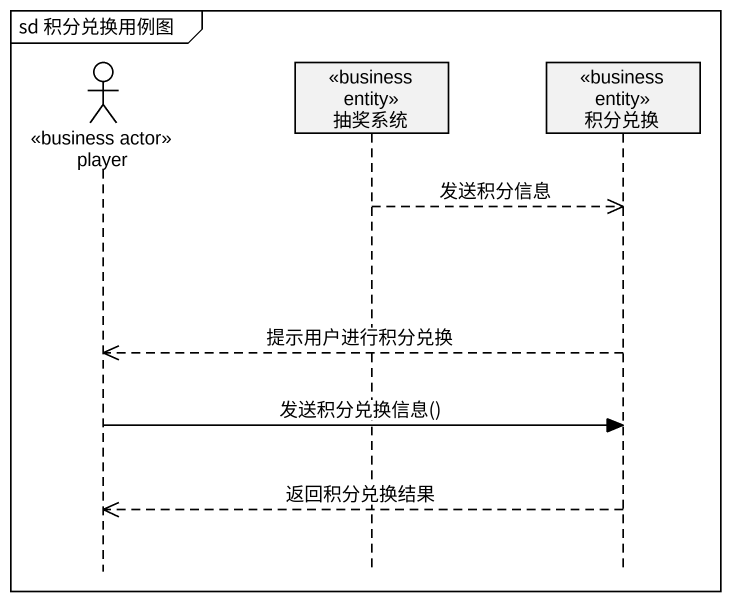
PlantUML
@startuml
mainframe sd 积分兑换用例图
hide footbox
actor player <<business actor>>
participant 抽奖系统 <<business entity>>
participant 积分兑换 <<business entity>>

抽奖系统 -->> 积分兑换 : 发送积分信息
积分兑换 -->> player : 提示用户进行积分兑换
player -> 积分兑换 : 发送积分兑换信息()
积分兑换 -->> player : 返回积分兑换结果
@enduml
